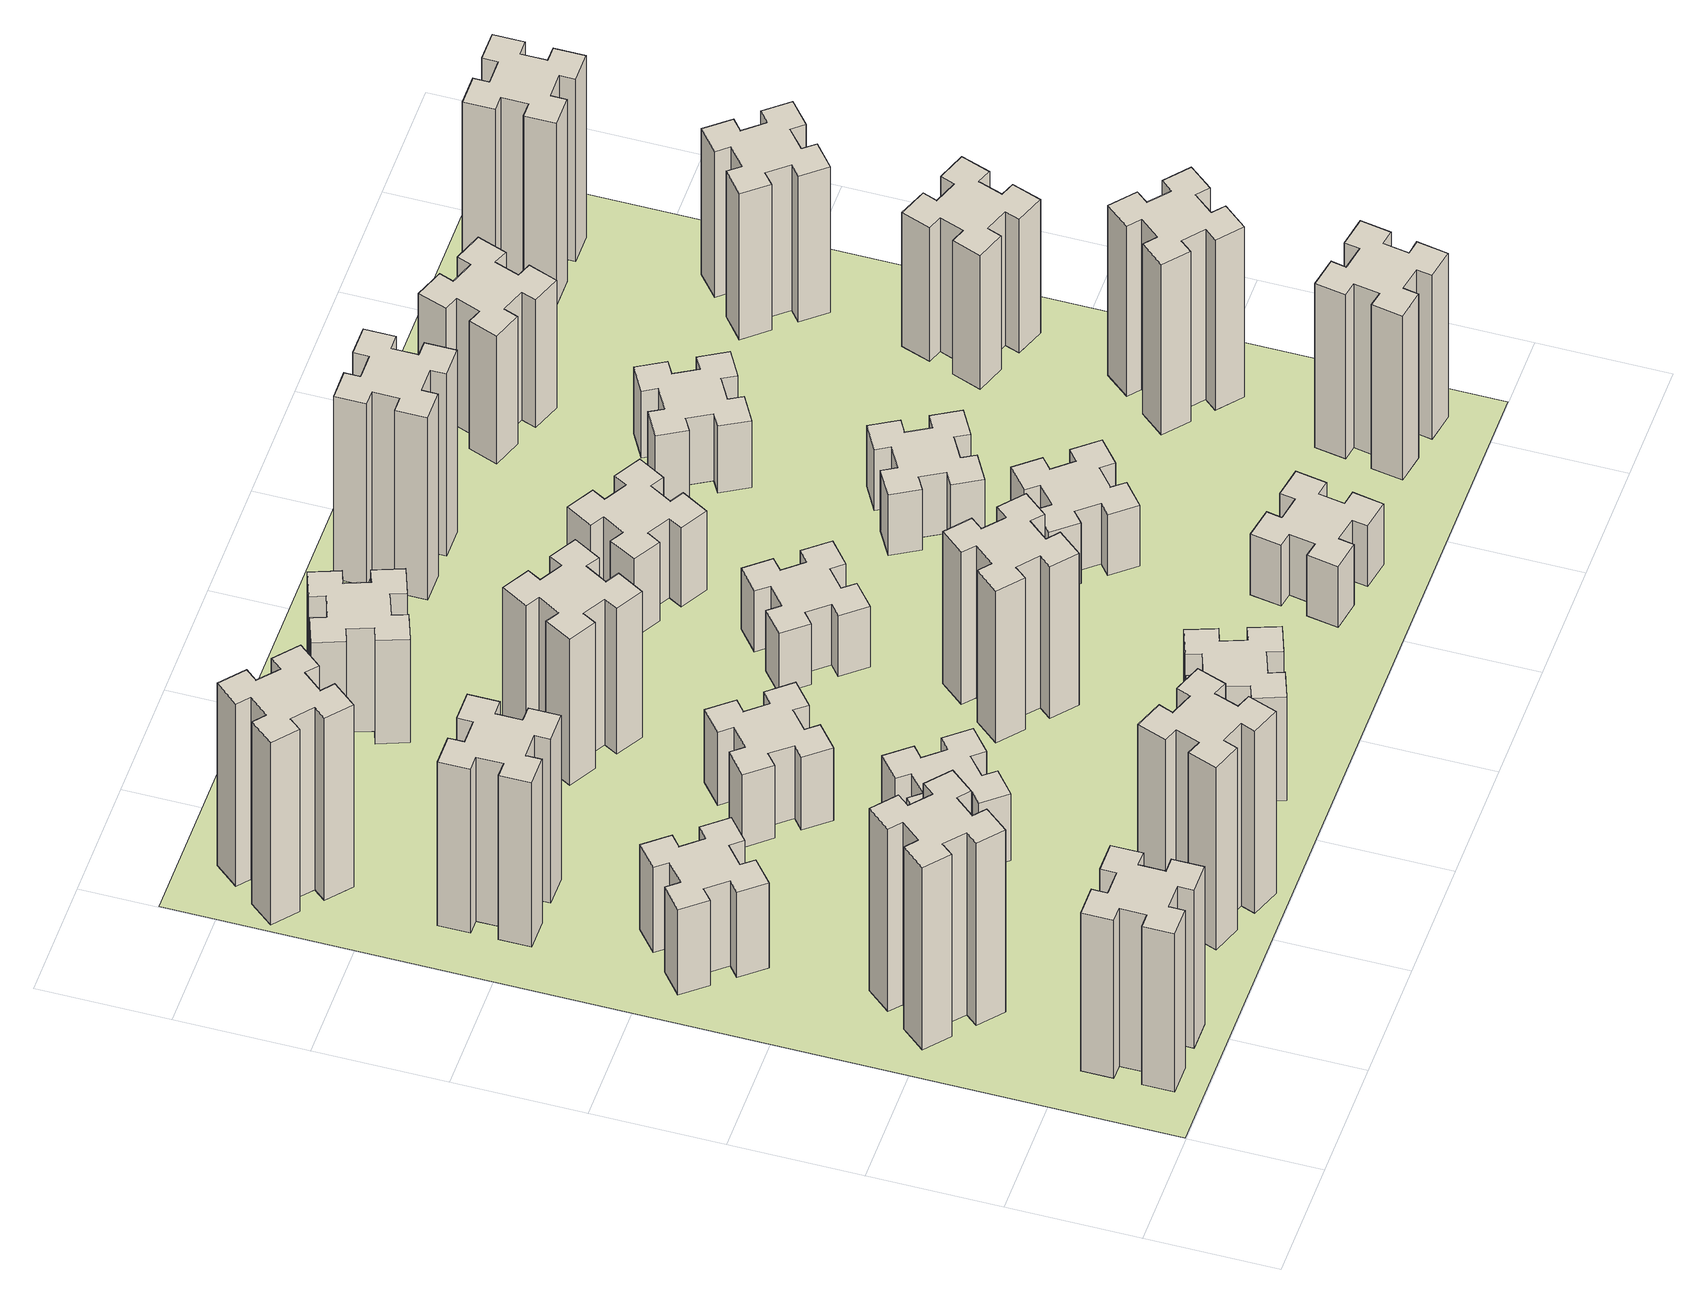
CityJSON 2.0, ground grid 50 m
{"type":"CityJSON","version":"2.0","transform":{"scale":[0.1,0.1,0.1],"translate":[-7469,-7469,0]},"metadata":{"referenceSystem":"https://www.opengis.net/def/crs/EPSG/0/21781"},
"CityObjects":{
"building1":{"type":"Building","attributes":{"class":"1000","function":"1000","usage":"1000","yearOfConstruction":2016,"roofType":"1000","measuredHeight":78,"storeysAboveGround":30,"storeysBelowGround":0},"geometry":[{"type":"Solid","lod":"1","boundaries":[[[[0,1,2,3,4,5,6,7,8,9,10,11,12,13,14,15,16,17,18,19]],[[17,16,20,21]],[[16,15,22,20]],[[15,14,23,22]],[[14,13,24,23]],[[13,12,25,24]],[[12,11,26,25]],[[11,10,27,26]],[[10,9,28,27]],[[9,8,29,28]],[[8,7,30,29]],[[7,6,31,30]],[[6,5,32,31]],[[5,4,33,32]],[[4,3,34,33]],[[3,2,35,34]],[[2,1,36,35]],[[1,0,37,36]],[[0,19,38,37]],[[19,18,39,38]],[[18,17,21,39]],[[24,25,26,27,28,29,30,31,32,33,34,35,36,37,38,39,21,20,22,23]]]]}]},
"building2":{"type":"Building","attributes":{"class":"1000","function":"1000","usage":"1000","yearOfConstruction":2016,"roofType":"1000","measuredHeight":90,"storeysAboveGround":30,"storeysBelowGround":0},"geometry":[{"type":"Solid","lod":"1","boundaries":[[[[40,41,42,43,44,45,46,47,48,49,50,51,52,53,54,55,56,57,58,59]],[[57,56,60,61]],[[56,55,62,60]],[[55,54,63,62]],[[54,53,64,63]],[[53,52,65,64]],[[52,51,66,65]],[[51,50,67,66]],[[50,49,68,67]],[[49,48,69,68]],[[48,47,70,69]],[[47,46,71,70]],[[46,45,72,71]],[[45,44,73,72]],[[44,43,74,73]],[[43,42,75,74]],[[42,41,76,75]],[[41,40,77,76]],[[40,59,78,77]],[[59,58,79,78]],[[58,57,61,79]],[[64,65,66,67,68,69,70,71,72,73,74,75,76,77,78,79,61,60,62,63]]]]}]},
"building3":{"type":"Building","attributes":{"class":"1000","function":"1000","usage":"1000","yearOfConstruction":2016,"roofType":"1000","measuredHeight":42,"storeysAboveGround":30,"storeysBelowGround":0},"geometry":[{"type":"Solid","lod":"1","boundaries":[[[[80,81,82,83,84,85,86,87,88,89,90,91,92,93,94,95,96,97,98,99]],[[97,96,100,101]],[[96,95,102,100]],[[95,94,103,102]],[[94,93,104,103]],[[93,92,105,104]],[[92,91,106,105]],[[91,90,107,106]],[[90,89,108,107]],[[89,88,109,108]],[[88,87,110,109]],[[87,86,111,110]],[[86,85,112,111]],[[85,84,113,112]],[[84,83,114,113]],[[83,82,115,114]],[[82,81,116,115]],[[81,80,117,116]],[[80,99,118,117]],[[99,98,119,118]],[[98,97,101,119]],[[104,105,106,107,108,109,110,111,112,113,114,115,116,117,118,119,101,100,102,103]]]]}]},
"building4":{"type":"Building","attributes":{"class":"1000","function":"1000","usage":"1000","yearOfConstruction":2016,"roofType":"1000","measuredHeight":81,"storeysAboveGround":30,"storeysBelowGround":0},"geometry":[{"type":"Solid","lod":"1","boundaries":[[[[120,121,122,123,124,125,126,127,128,129,130,131,132,133,134,135,136,137,138,139]],[[137,136,140,141]],[[136,135,142,140]],[[135,134,143,142]],[[134,133,144,143]],[[133,132,145,144]],[[132,131,146,145]],[[131,130,147,146]],[[130,129,148,147]],[[129,128,149,148]],[[128,127,150,149]],[[127,126,151,150]],[[126,125,152,151]],[[125,124,153,152]],[[124,123,154,153]],[[123,122,155,154]],[[122,121,156,155]],[[121,120,157,156]],[[120,139,158,157]],[[139,138,159,158]],[[138,137,141,159]],[[144,145,146,147,148,149,150,151,152,153,154,155,156,157,158,159,141,140,142,143]]]]}]},
"building5":{"type":"Building","attributes":{"class":"1000","function":"1000","usage":"1000","yearOfConstruction":2016,"roofType":"1000","measuredHeight":90,"storeysAboveGround":30,"storeysBelowGround":0},"geometry":[{"type":"Solid","lod":"1","boundaries":[[[[160,161,162,163,164,165,166,167,168,169,170,171,172,173,174,175,176,177,178,179]],[[177,176,180,181]],[[176,175,182,180]],[[175,174,183,182]],[[174,173,184,183]],[[173,172,185,184]],[[172,171,186,185]],[[171,170,187,186]],[[170,169,188,187]],[[169,168,189,188]],[[168,167,190,189]],[[167,166,191,190]],[[166,165,192,191]],[[165,164,193,192]],[[164,163,194,193]],[[163,162,195,194]],[[162,161,196,195]],[[161,160,197,196]],[[160,179,198,197]],[[179,178,199,198]],[[178,177,181,199]],[[184,185,186,187,188,189,190,191,192,193,194,195,196,197,198,199,181,180,182,183]]]]}]},
"building6":{"type":"Building","attributes":{"class":"1000","function":"1000","usage":"1000","yearOfConstruction":2016,"roofType":"1000","measuredHeight":90,"storeysAboveGround":30,"storeysBelowGround":0},"geometry":[{"type":"Solid","lod":"1","boundaries":[[[[200,201,202,203,204,205,206,207,208,209,210,211,212,213,214,215,216,217,218,219]],[[217,216,220,221]],[[216,215,222,220]],[[215,214,223,222]],[[214,213,224,223]],[[213,212,225,224]],[[212,211,226,225]],[[211,210,227,226]],[[210,209,228,227]],[[209,208,229,228]],[[208,207,230,229]],[[207,206,231,230]],[[206,205,232,231]],[[205,204,233,232]],[[204,203,234,233]],[[203,202,235,234]],[[202,201,236,235]],[[201,200,237,236]],[[200,219,238,237]],[[219,218,239,238]],[[218,217,221,239]],[[224,225,226,227,228,229,230,231,232,233,234,235,236,237,238,239,221,220,222,223]]]]}]},
"building7":{"type":"Building","attributes":{"class":"1000","function":"1000","usage":"1000","yearOfConstruction":2016,"roofType":"1000","measuredHeight":33,"storeysAboveGround":30,"storeysBelowGround":0},"geometry":[{"type":"Solid","lod":"1","boundaries":[[[[240,241,242,243,244,245,246,247,248,249,250,251,252,253,254,255,256,257,258,259]],[[257,256,260,261]],[[256,255,262,260]],[[255,254,263,262]],[[254,253,264,263]],[[253,252,265,264]],[[252,251,266,265]],[[251,250,267,266]],[[250,249,268,267]],[[249,248,269,268]],[[248,247,270,269]],[[247,246,271,270]],[[246,245,272,271]],[[245,244,273,272]],[[244,243,274,273]],[[243,242,275,274]],[[242,241,276,275]],[[241,240,277,276]],[[240,259,278,277]],[[259,258,279,278]],[[258,257,261,279]],[[264,265,266,267,268,269,270,271,272,273,274,275,276,277,278,279,261,260,262,263]]]]}]},
"building8":{"type":"Building","attributes":{"class":"1000","function":"1000","usage":"1000","yearOfConstruction":2016,"roofType":"1000","measuredHeight":36,"storeysAboveGround":30,"storeysBelowGround":0},"geometry":[{"type":"Solid","lod":"1","boundaries":[[[[280,281,282,283,284,285,286,287,288,289,290,291,292,293,294,295,296,297,298,299]],[[297,296,300,301]],[[296,295,302,300]],[[295,294,303,302]],[[294,293,304,303]],[[293,292,305,304]],[[292,291,306,305]],[[291,290,307,306]],[[290,289,308,307]],[[289,288,309,308]],[[288,287,310,309]],[[287,286,311,310]],[[286,285,312,311]],[[285,284,313,312]],[[284,283,314,313]],[[283,282,315,314]],[[282,281,316,315]],[[281,280,317,316]],[[280,299,318,317]],[[299,298,319,318]],[[298,297,301,319]],[[304,305,306,307,308,309,310,311,312,313,314,315,316,317,318,319,301,300,302,303]]]]}]},
"building9":{"type":"Building","attributes":{"class":"1000","function":"1000","usage":"1000","yearOfConstruction":2016,"roofType":"1000","measuredHeight":51,"storeysAboveGround":30,"storeysBelowGround":0},"geometry":[{"type":"Solid","lod":"1","boundaries":[[[[320,321,322,323,324,325,326,327,328,329,330,331,332,333,334,335,336,337,338,339]],[[337,336,340,341]],[[336,335,342,340]],[[335,334,343,342]],[[334,333,344,343]],[[333,332,345,344]],[[332,331,346,345]],[[331,330,347,346]],[[330,329,348,347]],[[329,328,349,348]],[[328,327,350,349]],[[327,326,351,350]],[[326,325,352,351]],[[325,324,353,352]],[[324,323,354,353]],[[323,322,355,354]],[[322,321,356,355]],[[321,320,357,356]],[[320,339,358,357]],[[339,338,359,358]],[[338,337,341,359]],[[344,345,346,347,348,349,350,351,352,353,354,355,356,357,358,359,341,340,342,343]]]]}]},
"building10":{"type":"Building","attributes":{"class":"1000","function":"1000","usage":"1000","yearOfConstruction":2016,"roofType":"1000","measuredHeight":72,"storeysAboveGround":30,"storeysBelowGround":0},"geometry":[{"type":"Solid","lod":"1","boundaries":[[[[360,361,362,363,364,365,366,367,368,369,370,371,372,373,374,375,376,377,378,379]],[[377,376,380,381]],[[376,375,382,380]],[[375,374,383,382]],[[374,373,384,383]],[[373,372,385,384]],[[372,371,386,385]],[[371,370,387,386]],[[370,369,388,387]],[[369,368,389,388]],[[368,367,390,389]],[[367,366,391,390]],[[366,365,392,391]],[[365,364,393,392]],[[364,363,394,393]],[[363,362,395,394]],[[362,361,396,395]],[[361,360,397,396]],[[360,379,398,397]],[[379,378,399,398]],[[378,377,381,399]],[[384,385,386,387,388,389,390,391,392,393,394,395,396,397,398,399,381,380,382,383]]]]}]},
"building11":{"type":"Building","attributes":{"class":"1000","function":"1000","usage":"1000","yearOfConstruction":2016,"roofType":"1000","measuredHeight":51,"storeysAboveGround":30,"storeysBelowGround":0},"geometry":[{"type":"Solid","lod":"1","boundaries":[[[[400,401,402,403,404,405,406,407,408,409,410,411,412,413,414,415,416,417,418,419]],[[417,416,420,421]],[[416,415,422,420]],[[415,414,423,422]],[[414,413,424,423]],[[413,412,425,424]],[[412,411,426,425]],[[411,410,427,426]],[[410,409,428,427]],[[409,408,429,428]],[[408,407,430,429]],[[407,406,431,430]],[[406,405,432,431]],[[405,404,433,432]],[[404,403,434,433]],[[403,402,435,434]],[[402,401,436,435]],[[401,400,437,436]],[[400,419,438,437]],[[419,418,439,438]],[[418,417,421,439]],[[424,425,426,427,428,429,430,431,432,433,434,435,436,437,438,439,421,420,422,423]]]]}]},
"building12":{"type":"Building","attributes":{"class":"1000","function":"1000","usage":"1000","yearOfConstruction":2016,"roofType":"1000","measuredHeight":75,"storeysAboveGround":30,"storeysBelowGround":0},"geometry":[{"type":"Solid","lod":"1","boundaries":[[[[440,441,442,443,444,445,446,447,448,449,450,451,452,453,454,455,456,457,458,459]],[[457,456,460,461]],[[456,455,462,460]],[[455,454,463,462]],[[454,453,464,463]],[[453,452,465,464]],[[452,451,466,465]],[[451,450,467,466]],[[450,449,468,467]],[[449,448,469,468]],[[448,447,470,469]],[[447,446,471,470]],[[446,445,472,471]],[[445,444,473,472]],[[444,443,474,473]],[[443,442,475,474]],[[442,441,476,475]],[[441,440,477,476]],[[440,459,478,477]],[[459,458,479,478]],[[458,457,461,479]],[[464,465,466,467,468,469,470,471,472,473,474,475,476,477,478,479,461,460,462,463]]]]}]},
"building13":{"type":"Building","attributes":{"class":"1000","function":"1000","usage":"1000","yearOfConstruction":2016,"roofType":"1000","measuredHeight":30,"storeysAboveGround":30,"storeysBelowGround":0},"geometry":[{"type":"Solid","lod":"1","boundaries":[[[[480,481,482,483,484,485,486,487,488,489,490,491,492,493,494,495,496,497,498,499]],[[497,496,500,501]],[[496,495,502,500]],[[495,494,503,502]],[[494,493,504,503]],[[493,492,505,504]],[[492,491,506,505]],[[491,490,507,506]],[[490,489,508,507]],[[489,488,509,508]],[[488,487,510,509]],[[487,486,511,510]],[[486,485,512,511]],[[485,484,513,512]],[[484,483,514,513]],[[483,482,515,514]],[[482,481,516,515]],[[481,480,517,516]],[[480,499,518,517]],[[499,498,519,518]],[[498,497,501,519]],[[504,505,506,507,508,509,510,511,512,513,514,515,516,517,518,519,501,500,502,503]]]]}]},
"building14":{"type":"Building","attributes":{"class":"1000","function":"1000","usage":"1000","yearOfConstruction":2016,"roofType":"1000","measuredHeight":39,"storeysAboveGround":30,"storeysBelowGround":0},"geometry":[{"type":"Solid","lod":"1","boundaries":[[[[520,521,522,523,524,525,526,527,528,529,530,531,532,533,534,535,536,537,538,539]],[[537,536,540,541]],[[536,535,542,540]],[[535,534,543,542]],[[534,533,544,543]],[[533,532,545,544]],[[532,531,546,545]],[[531,530,547,546]],[[530,529,548,547]],[[529,528,549,548]],[[528,527,550,549]],[[527,526,551,550]],[[526,525,552,551]],[[525,524,553,552]],[[524,523,554,553]],[[523,522,555,554]],[[522,521,556,555]],[[521,520,557,556]],[[520,539,558,557]],[[539,538,559,558]],[[538,537,541,559]],[[544,545,546,547,548,549,550,551,552,553,554,555,556,557,558,559,541,540,542,543]]]]}]},
"building15":{"type":"Building","attributes":{"class":"1000","function":"1000","usage":"1000","yearOfConstruction":2016,"roofType":"1000","measuredHeight":30,"storeysAboveGround":30,"storeysBelowGround":0},"geometry":[{"type":"Solid","lod":"1","boundaries":[[[[560,561,562,563,564,565,566,567,568,569,570,571,572,573,574,575,576,577,578,579]],[[577,576,580,581]],[[576,575,582,580]],[[575,574,583,582]],[[574,573,584,583]],[[573,572,585,584]],[[572,571,586,585]],[[571,570,587,586]],[[570,569,588,587]],[[569,568,589,588]],[[568,567,590,589]],[[567,566,591,590]],[[566,565,592,591]],[[565,564,593,592]],[[564,563,594,593]],[[563,562,595,594]],[[562,561,596,595]],[[561,560,597,596]],[[560,579,598,597]],[[579,578,599,598]],[[578,577,581,599]],[[584,585,586,587,588,589,590,591,592,593,594,595,596,597,598,599,581,580,582,583]]]]}]},
"building16":{"type":"Building","attributes":{"class":"1000","function":"1000","usage":"1000","yearOfConstruction":2016,"roofType":"1000","measuredHeight":90,"storeysAboveGround":30,"storeysBelowGround":0},"geometry":[{"type":"Solid","lod":"1","boundaries":[[[[600,601,602,603,604,605,606,607,608,609,610,611,612,613,614,615,616,617,618,619]],[[617,616,620,621]],[[616,615,622,620]],[[615,614,623,622]],[[614,613,624,623]],[[613,612,625,624]],[[612,611,626,625]],[[611,610,627,626]],[[610,609,628,627]],[[609,608,629,628]],[[608,607,630,629]],[[607,606,631,630]],[[606,605,632,631]],[[605,604,633,632]],[[604,603,634,633]],[[603,602,635,634]],[[602,601,636,635]],[[601,600,637,636]],[[600,619,638,637]],[[619,618,639,638]],[[618,617,621,639]],[[624,625,626,627,628,629,630,631,632,633,634,635,636,637,638,639,621,620,622,623]]]]}]},
"building17":{"type":"Building","attributes":{"class":"1000","function":"1000","usage":"1000","yearOfConstruction":2016,"roofType":"1000","measuredHeight":30,"storeysAboveGround":30,"storeysBelowGround":0},"geometry":[{"type":"Solid","lod":"1","boundaries":[[[[640,641,642,643,644,645,646,647,648,649,650,651,652,653,654,655,656,657,658,659]],[[657,656,660,661]],[[656,655,662,660]],[[655,654,663,662]],[[654,653,664,663]],[[653,652,665,664]],[[652,651,666,665]],[[651,650,667,666]],[[650,649,668,667]],[[649,648,669,668]],[[648,647,670,669]],[[647,646,671,670]],[[646,645,672,671]],[[645,644,673,672]],[[644,643,674,673]],[[643,642,675,674]],[[642,641,676,675]],[[641,640,677,676]],[[640,659,678,677]],[[659,658,679,678]],[[658,657,661,679]],[[664,665,666,667,668,669,670,671,672,673,674,675,676,677,678,679,661,660,662,663]]]]}]},
"building18":{"type":"Building","attributes":{"class":"1000","function":"1000","usage":"1000","yearOfConstruction":2016,"roofType":"1000","measuredHeight":30,"storeysAboveGround":30,"storeysBelowGround":0},"geometry":[{"type":"Solid","lod":"1","boundaries":[[[[680,681,682,683,684,685,686,687,688,689,690,691,692,693,694,695,696,697,698,699]],[[697,696,700,701]],[[696,695,702,700]],[[695,694,703,702]],[[694,693,704,703]],[[693,692,705,704]],[[692,691,706,705]],[[691,690,707,706]],[[690,689,708,707]],[[689,688,709,708]],[[688,687,710,709]],[[687,686,711,710]],[[686,685,712,711]],[[685,684,713,712]],[[684,683,714,713]],[[683,682,715,714]],[[682,681,716,715]],[[681,680,717,716]],[[680,699,718,717]],[[699,698,719,718]],[[698,697,701,719]],[[704,705,706,707,708,709,710,711,712,713,714,715,716,717,718,719,701,700,702,703]]]]}]},
"building19":{"type":"Building","attributes":{"class":"1000","function":"1000","usage":"1000","yearOfConstruction":2016,"roofType":"1000","measuredHeight":33,"storeysAboveGround":30,"storeysBelowGround":0},"geometry":[{"type":"Solid","lod":"1","boundaries":[[[[720,721,722,723,724,725,726,727,728,729,730,731,732,733,734,735,736,737,738,739]],[[737,736,740,741]],[[736,735,742,740]],[[735,734,743,742]],[[734,733,744,743]],[[733,732,745,744]],[[732,731,746,745]],[[731,730,747,746]],[[730,729,748,747]],[[729,728,749,748]],[[728,727,750,749]],[[727,726,751,750]],[[726,725,752,751]],[[725,724,753,752]],[[724,723,754,753]],[[723,722,755,754]],[[722,721,756,755]],[[721,720,757,756]],[[720,739,758,757]],[[739,738,759,758]],[[738,737,741,759]],[[744,745,746,747,748,749,750,751,752,753,754,755,756,757,758,759,741,740,742,743]]]]}]},
"building20":{"type":"Building","attributes":{"class":"1000","function":"1000","usage":"1000","yearOfConstruction":2016,"roofType":"1000","measuredHeight":81,"storeysAboveGround":30,"storeysBelowGround":0},"geometry":[{"type":"Solid","lod":"1","boundaries":[[[[760,761,762,763,764,765,766,767,768,769,770,771,772,773,774,775,776,777,778,779]],[[777,776,780,781]],[[776,775,782,780]],[[775,774,783,782]],[[774,773,784,783]],[[773,772,785,784]],[[772,771,786,785]],[[771,770,787,786]],[[770,769,788,787]],[[769,768,789,788]],[[768,767,790,789]],[[767,766,791,790]],[[766,765,792,791]],[[765,764,793,792]],[[764,763,794,793]],[[763,762,795,794]],[[762,761,796,795]],[[761,760,797,796]],[[760,779,798,797]],[[779,778,799,798]],[[778,777,781,799]],[[784,785,786,787,788,789,790,791,792,793,794,795,796,797,798,799,781,780,782,783]]]]}]},
"building21":{"type":"Building","attributes":{"class":"1000","function":"1000","usage":"1000","yearOfConstruction":2016,"roofType":"1000","measuredHeight":63,"storeysAboveGround":30,"storeysBelowGround":0},"geometry":[{"type":"Solid","lod":"1","boundaries":[[[[800,801,802,803,804,805,806,807,808,809,810,811,812,813,814,815,816,817,818,819]],[[817,816,820,821]],[[816,815,822,820]],[[815,814,823,822]],[[814,813,824,823]],[[813,812,825,824]],[[812,811,826,825]],[[811,810,827,826]],[[810,809,828,827]],[[809,808,829,828]],[[808,807,830,829]],[[807,806,831,830]],[[806,805,832,831]],[[805,804,833,832]],[[804,803,834,833]],[[803,802,835,834]],[[802,801,836,835]],[[801,800,837,836]],[[800,819,838,837]],[[819,818,839,838]],[[818,817,821,839]],[[824,825,826,827,828,829,830,831,832,833,834,835,836,837,838,839,821,820,822,823]]]]}]},
"building22":{"type":"Building","attributes":{"class":"1000","function":"1000","usage":"1000","yearOfConstruction":2016,"roofType":"1000","measuredHeight":84,"storeysAboveGround":30,"storeysBelowGround":0},"geometry":[{"type":"Solid","lod":"1","boundaries":[[[[840,841,842,843,844,845,846,847,848,849,850,851,852,853,854,855,856,857,858,859]],[[857,856,860,861]],[[856,855,862,860]],[[855,854,863,862]],[[854,853,864,863]],[[853,852,865,864]],[[852,851,866,865]],[[851,850,867,866]],[[850,849,868,867]],[[849,848,869,868]],[[848,847,870,869]],[[847,846,871,870]],[[846,845,872,871]],[[845,844,873,872]],[[844,843,874,873]],[[843,842,875,874]],[[842,841,876,875]],[[841,840,877,876]],[[840,859,878,877]],[[859,858,879,878]],[[858,857,861,879]],[[864,865,866,867,868,869,870,871,872,873,874,875,876,877,878,879,861,860,862,863]]]]}]},
"building23":{"type":"Building","attributes":{"class":"1000","function":"1000","usage":"1000","yearOfConstruction":2016,"roofType":"1000","measuredHeight":66,"storeysAboveGround":30,"storeysBelowGround":0},"geometry":[{"type":"Solid","lod":"1","boundaries":[[[[880,881,882,883,884,885,886,887,888,889,890,891,892,893,894,895,896,897,898,899]],[[897,896,900,901]],[[896,895,902,900]],[[895,894,903,902]],[[894,893,904,903]],[[893,892,905,904]],[[892,891,906,905]],[[891,890,907,906]],[[890,889,908,907]],[[889,888,909,908]],[[888,887,910,909]],[[887,886,911,910]],[[886,885,912,911]],[[885,884,913,912]],[[884,883,914,913]],[[883,882,915,914]],[[882,881,916,915]],[[881,880,917,916]],[[880,899,918,917]],[[899,898,919,918]],[[898,897,901,919]],[[904,905,906,907,908,909,910,911,912,913,914,915,916,917,918,919,901,900,902,903]]]]}]},
"building24":{"type":"Building","attributes":{"class":"1000","function":"1000","usage":"1000","yearOfConstruction":2016,"roofType":"1000","measuredHeight":72,"storeysAboveGround":30,"storeysBelowGround":0},"geometry":[{"type":"Solid","lod":"1","boundaries":[[[[920,921,922,923,924,925,926,927,928,929,930,931,932,933,934,935,936,937,938,939]],[[937,936,940,941]],[[936,935,942,940]],[[935,934,943,942]],[[934,933,944,943]],[[933,932,945,944]],[[932,931,946,945]],[[931,930,947,946]],[[930,929,948,947]],[[929,928,949,948]],[[928,927,950,949]],[[927,926,951,950]],[[926,925,952,951]],[[925,924,953,952]],[[924,923,954,953]],[[923,922,955,954]],[[922,921,956,955]],[[921,920,957,956]],[[920,939,958,957]],[[939,938,959,958]],[[938,937,941,959]],[[944,945,946,947,948,949,950,951,952,953,954,955,956,957,958,959,941,940,942,943]]]]}]},
"building25":{"type":"Building","attributes":{"class":"1000","function":"1000","usage":"1000","yearOfConstruction":2016,"roofType":"1000","measuredHeight":90,"storeysAboveGround":30,"storeysBelowGround":0},"geometry":[{"type":"Solid","lod":"1","boundaries":[[[[960,961,962,963,964,965,966,967,968,969,970,971,972,973,974,975,976,977,978,979]],[[977,976,980,981]],[[976,975,982,980]],[[975,974,983,982]],[[974,973,984,983]],[[973,972,985,984]],[[972,971,986,985]],[[971,970,987,986]],[[970,969,988,987]],[[969,968,989,988]],[[968,967,990,989]],[[967,966,991,990]],[[966,965,992,991]],[[965,964,993,992]],[[964,963,994,993]],[[963,962,995,994]],[[962,961,996,995]],[[961,960,997,996]],[[960,979,998,997]],[[979,978,999,998]],[[978,977,981,999]],[[984,985,986,987,988,989,990,991,992,993,994,995,996,997,998,999,981,980,982,983]]]]}]},
"landuse1":{"type":"LandUse","attributes":{"name":"plot1","function":"1010"},"geometry":[{"type":"MultiSurface","lod":"1","boundaries":[[[1000,1001,1002,1003]]]}]}
},
"vertices":[
[265,325,0],[265,225,0],[205,225,0],[205,105,0],[325,105,0],[325,165,0],[425,165,0],[425,105,0],[545,105,0],[545,225,0],[485,225,0],[485,325,0],[545,325,0],[545,445,0],[425,445,0],[425,385,0],[325,385,0],[325,445,0],[205,445,0],[205,325,0],[325,385,780],[325,445,780],[425,385,780],[425,445,780],[545,445,780],[545,325,780],[485,325,780],[485,225,780],[545,225,780],[545,105,780],[425,105,780],[425,165,780],[325,165,780],[325,105,780],[205,105,780],[205,225,780],[265,225,780],[265,325,780],[205,325,780],[205,445,780],
[484,1067,0],[408,1132,0],[446,1178,0],[354,1255,0],[277,1163,0],[323,1124,0],[259,1048,0],[213,1086,0],[136,994,0],[228,917,0],[266,963,0],[343,899,0],[304,853,0],[396,776,0],[473,868,0],[427,906,0],[492,983,0],[538,944,0],[615,1036,0],[523,1113,0],[492,983,900],[538,944,900],[427,906,900],[473,868,900],[396,776,900],[304,853,900],[343,899,900],[266,963,900],[228,917,900],[136,994,900],[213,1086,900],[259,1048,900],[323,1124,900],[277,1163,900],[354,1255,900],[446,1178,900],[408,1132,900],[484,1067,900],[523,1113,900],[615,1036,900],
[492,1888,0],[427,1964,0],[473,2003,0],[396,2095,0],[304,2018,0],[343,1972,0],[266,1907,0],[228,1953,0],[136,1876,0],[213,1784,0],[259,1823,0],[323,1746,0],[277,1708,0],[354,1616,0],[446,1693,0],[408,1739,0],[484,1803,0],[523,1757,0],[615,1834,0],[538,1926,0],[484,1803,420],[523,1757,420],[408,1739,420],[446,1693,420],[354,1616,420],[277,1708,420],[323,1746,420],[259,1823,420],[213,1784,420],[136,1876,420],[228,1953,420],[266,1907,420],[343,1972,420],[304,2018,420],[396,2095,420],[473,2003,420],[427,1964,420],[492,1888,420],[538,1926,420],[615,1834,420],
[485,2545,0],[485,2645,0],[545,2645,0],[545,2765,0],[425,2765,0],[425,2705,0],[325,2705,0],[325,2765,0],[205,2765,0],[205,2645,0],[265,2645,0],[265,2545,0],[205,2545,0],[205,2425,0],[325,2425,0],[325,2485,0],[425,2485,0],[425,2425,0],[545,2425,0],[545,2545,0],[425,2485,810],[425,2425,810],[325,2485,810],[325,2425,810],[205,2425,810],[205,2545,810],[265,2545,810],[265,2645,810],[205,2645,810],[205,2765,810],[325,2765,810],[325,2705,810],[425,2705,810],[425,2765,810],[545,2765,810],[545,2645,810],[485,2645,810],[485,2545,810],[545,2545,810],[545,2425,810],
[1029,360,0],[995,266,0],[939,287,0],[897,174,0],[1010,133,0],[1031,189,0],[1125,155,0],[1104,99,0],[1217,57,0],[1258,170,0],[1202,191,0],[1236,285,0],[1292,264,0],[1333,377,0],[1220,418,0],[1200,362,0],[1106,396,0],[1127,452,0],[1014,493,0],[973,380,0],[1106,396,900],[1127,452,900],[1200,362,900],[1220,418,900],[1333,377,900],[1292,264,900],[1236,285,900],[1202,191,900],[1258,170,900],[1217,57,900],[1104,99,900],[1125,155,900],[1031,189,900],[1010,133,900],[897,174,900],[939,287,900],[995,266,900],[1029,360,900],[973,380,900],[1014,493,900],
[384,3387,0],[308,3452,0],[346,3498,0],[254,3575,0],[177,3483,0],[223,3444,0],[159,3368,0],[113,3406,0],[36,3314,0],[128,3237,0],[166,3283,0],[243,3219,0],[204,3173,0],[296,3096,0],[373,3188,0],[327,3226,0],[392,3303,0],[438,3264,0],[515,3356,0],[423,3433,0],[392,3303,900],[438,3264,900],[327,3226,900],[373,3188,900],[296,3096,900],[204,3173,900],[243,3219,900],[166,3283,900],[128,3237,900],[36,3314,900],[113,3406,900],[159,3368,900],[223,3444,900],[177,3483,900],[254,3575,900],[346,3498,900],[308,3452,900],[384,3387,900],[423,3433,900],[515,3356,900],
[1083,1332,0],[1006,1267,0],[968,1313,0],[876,1236,0],[953,1144,0],[999,1183,0],[1063,1106,0],[1017,1068,0],[1094,976,0],[1186,1053,0],[1148,1099,0],[1224,1163,0],[1263,1117,0],[1355,1194,0],[1278,1286,0],[1232,1248,0],[1167,1324,0],[1213,1363,0],[1136,1455,0],[1044,1378,0],[1167,1324,330],[1213,1363,330],[1232,1248,330],[1278,1286,330],[1355,1194,330],[1263,1117,330],[1224,1163,330],[1148,1099,330],[1186,1053,330],[1094,976,330],[1017,1068,330],[1063,1106,330],[999,1183,330],[953,1144,330],[876,1236,330],[968,1313,330],[1006,1267,330],[1083,1332,330],[1044,1378,330],[1136,1455,330],
[1083,1972,0],[1006,1907,0],[968,1953,0],[876,1876,0],[953,1784,0],[999,1823,0],[1063,1746,0],[1017,1708,0],[1094,1616,0],[1186,1693,0],[1148,1739,0],[1224,1803,0],[1263,1757,0],[1355,1834,0],[1278,1926,0],[1232,1888,0],[1167,1964,0],[1213,2003,0],[1136,2095,0],[1044,2018,0],[1167,1964,360],[1213,2003,360],[1232,1888,360],[1278,1926,360],[1355,1834,360],[1263,1757,360],[1224,1803,360],[1148,1739,360],[1186,1693,360],[1094,1616,360],[1017,1708,360],[1063,1746,360],[999,1823,360],[953,1784,360],[876,1876,360],[968,1953,360],[1006,1907,360],[1083,1972,360],[1044,2018,360],[1136,2095,360],
[1765,496,0],[1671,462,0],[1650,518,0],[1537,477,0],[1579,364,0],[1635,385,0],[1669,291,0],[1613,270,0],[1654,157,0],[1767,199,0],[1746,255,0],[1840,289,0],[1860,233,0],[1973,274,0],[1932,387,0],[1876,366,0],[1842,460,0],[1898,480,0],[1857,593,0],[1744,552,0],[1842,460,510],[1898,480,510],[1876,366,510],[1932,387,510],[1973,274,510],[1860,233,510],[1840,289,510],[1746,255,510],[1767,199,510],[1654,157,510],[1613,270,510],[1669,291,510],[1635,385,510],[1579,364,510],[1537,477,510],[1650,518,510],[1671,462,510],[1765,496,510],[1744,552,510],[1857,593,510],
[1314,2666,0],[1227,2716,0],[1257,2768,0],[1153,2828,0],[1093,2724,0],[1145,2694,0],[1095,2607,0],[1043,2637,0],[983,2533,0],[1087,2473,0],[1117,2525,0],[1204,2475,0],[1174,2423,0],[1278,2363,0],[1338,2467,0],[1286,2497,0],[1336,2584,0],[1388,2554,0],[1448,2658,0],[1344,2718,0],[1336,2584,720],[1388,2554,720],[1286,2497,720],[1338,2467,720],[1278,2363,720],[1174,2423,720],[1204,2475,720],[1117,2525,720],[1087,2473,720],[983,2533,720],[1043,2637,720],[1095,2607,720],[1145,2694,720],[1093,2724,720],[1153,2828,720],[1257,2768,720],[1227,2716,720],[1314,2666,720],[1344,2718,720],[1448,2658,720],
[1125,3456,0],[1031,3422,0],[1010,3478,0],[897,3437,0],[939,3324,0],[995,3345,0],[1029,3251,0],[973,3230,0],[1014,3117,0],[1127,3159,0],[1106,3215,0],[1200,3249,0],[1220,3193,0],[1333,3234,0],[1292,3347,0],[1236,3326,0],[1202,3420,0],[1258,3440,0],[1217,3553,0],[1104,3512,0],[1202,3420,510],[1258,3440,510],[1236,3326,510],[1292,3347,510],[1333,3234,510],[1220,3193,510],[1200,3249,510],[1106,3215,510],[1127,3159,510],[1014,3117,510],[973,3230,510],[1029,3251,510],[995,3345,510],[939,3324,510],[897,3437,510],[1010,3478,510],[1031,3422,510],[1125,3456,510],[1104,3512,510],[1217,3553,510],
[1803,1324,0],[1739,1248,0],[1693,1286,0],[1616,1194,0],[1708,1117,0],[1746,1163,0],[1823,1099,0],[1784,1053,0],[1876,976,0],[1953,1068,0],[1907,1106,0],[1972,1183,0],[2018,1144,0],[2095,1236,0],[2003,1313,0],[1964,1267,0],[1888,1332,0],[1926,1378,0],[1834,1455,0],[1757,1363,0],[1888,1332,750],[1926,1378,750],[1964,1267,750],[2003,1313,750],[2095,1236,750],[2018,1144,750],[1972,1183,750],[1907,1106,750],[1953,1068,750],[1876,976,750],[1784,1053,750],[1823,1099,750],[1746,1163,750],[1708,1117,750],[1616,1194,750],[1693,1286,750],[1739,1248,750],[1803,1324,750],[1757,1363,750],[1834,1455,750],
[1972,1988,0],[1907,2064,0],[1953,2103,0],[1876,2195,0],[1784,2118,0],[1823,2072,0],[1746,2007,0],[1708,2053,0],[1616,1976,0],[1693,1884,0],[1739,1923,0],[1803,1846,0],[1757,1808,0],[1834,1716,0],[1926,1793,0],[1888,1839,0],[1964,1903,0],[2003,1857,0],[2095,1934,0],[2018,2026,0],[1964,1903,300],[2003,1857,300],[1888,1839,300],[1926,1793,300],[1834,1716,300],[1757,1808,300],[1803,1846,300],[1739,1923,300],[1693,1884,300],[1616,1976,300],[1708,2053,300],[1746,2007,300],[1823,2072,300],[1784,2118,300],[1876,2195,300],[1953,2103,300],[1907,2064,300],[1972,1988,300],[2018,2026,300],[2095,1934,300],
[2026,2497,0],[2076,2584,0],[2128,2554,0],[2188,2658,0],[2084,2718,0],[2054,2666,0],[1967,2716,0],[1997,2768,0],[1893,2828,0],[1833,2724,0],[1885,2694,0],[1835,2607,0],[1783,2637,0],[1723,2533,0],[1827,2473,0],[1857,2525,0],[1944,2475,0],[1914,2423,0],[2018,2363,0],[2078,2467,0],[1944,2475,390],[1914,2423,390],[1857,2525,390],[1827,2473,390],[1723,2533,390],[1783,2637,390],[1835,2607,390],[1885,2694,390],[1833,2724,390],[1893,2828,390],[1997,2768,390],[1967,2716,390],[2054,2666,390],[2084,2718,390],[2188,2658,390],[2128,2554,390],[2076,2584,390],[2026,2497,390],[2078,2467,390],[2018,2363,390],
[2596,444,0],[2578,345,0],[2519,356,0],[2498,237,0],[2617,217,0],[2627,276,0],[2725,258,0],[2715,199,0],[2833,178,0],[2854,297,0],[2795,307,0],[2812,405,0],[2871,395,0],[2892,513,0],[2774,534,0],[2764,475,0],[2665,492,0],[2676,551,0],[2557,572,0],[2537,454,0],[2665,492,300],[2676,551,300],[2764,475,300],[2774,534,300],[2892,513,300],[2871,395,300],[2812,405,300],[2795,307,300],[2854,297,300],[2833,178,300],[2715,199,300],[2725,258,300],[2627,276,300],[2617,217,300],[2498,237,300],[2519,356,300],[2578,345,300],[2596,444,300],[2537,454,300],[2557,572,300],
[1745,3485,0],[1745,3385,0],[1685,3385,0],[1685,3265,0],[1805,3265,0],[1805,3325,0],[1905,3325,0],[1905,3265,0],[2025,3265,0],[2025,3385,0],[1965,3385,0],[1965,3485,0],[2025,3485,0],[2025,3605,0],[1905,3605,0],[1905,3545,0],[1805,3545,0],[1805,3605,0],[1685,3605,0],[1685,3485,0],[1805,3545,900],[1805,3605,900],[1905,3545,900],[1905,3605,900],[2025,3605,900],[2025,3485,900],[1965,3485,900],[1965,3385,900],[2025,3385,900],[2025,3265,900],[1905,3265,900],[1905,3325,900],[1805,3325,900],[1805,3265,900],[1685,3265,900],[1685,3385,900],[1745,3385,900],[1745,3485,900],[1685,3485,900],[1685,3605,900],
[2563,1332,0],[2486,1267,0],[2448,1313,0],[2356,1236,0],[2433,1144,0],[2479,1183,0],[2543,1106,0],[2497,1068,0],[2574,976,0],[2666,1053,0],[2628,1099,0],[2704,1163,0],[2743,1117,0],[2835,1194,0],[2758,1286,0],[2712,1248,0],[2647,1324,0],[2693,1363,0],[2616,1455,0],[2524,1378,0],[2647,1324,300],[2693,1363,300],[2712,1248,300],[2758,1286,300],[2835,1194,300],[2743,1117,300],[2704,1163,300],[2628,1099,300],[2666,1053,300],[2574,976,300],[2497,1068,300],[2543,1106,300],[2479,1183,300],[2433,1144,300],[2356,1236,300],[2448,1313,300],[2486,1267,300],[2563,1332,300],[2524,1378,300],[2616,1455,300],
[2475,1744,0],[2525,1657,0],[2473,1627,0],[2533,1523,0],[2637,1583,0],[2607,1635,0],[2694,1685,0],[2724,1633,0],[2828,1693,0],[2768,1797,0],[2716,1767,0],[2666,1854,0],[2718,1884,0],[2658,1988,0],[2554,1928,0],[2584,1876,0],[2497,1826,0],[2467,1878,0],[2363,1818,0],[2423,1714,0],[2497,1826,300],[2467,1878,300],[2584,1876,300],[2554,1928,300],[2658,1988,300],[2718,1884,300],[2666,1854,300],[2716,1767,300],[2768,1797,300],[2828,1693,300],[2724,1633,300],[2694,1685,300],[2607,1635,300],[2637,1583,300],[2533,1523,300],[2473,1627,300],[2525,1657,300],[2475,1744,300],[2423,1714,300],[2363,1818,300],
[2475,2584,0],[2525,2497,0],[2473,2467,0],[2533,2363,0],[2637,2423,0],[2607,2475,0],[2694,2525,0],[2724,2473,0],[2828,2533,0],[2768,2637,0],[2716,2607,0],[2666,2694,0],[2718,2724,0],[2658,2828,0],[2554,2768,0],[2584,2716,0],[2497,2666,0],[2467,2718,0],[2363,2658,0],[2423,2554,0],[2497,2666,330],[2467,2718,330],[2584,2716,330],[2554,2768,330],[2658,2828,330],[2718,2724,330],[2666,2694,330],[2716,2607,330],[2768,2637,330],[2828,2533,330],[2724,2473,330],[2694,2525,330],[2607,2475,330],[2637,2423,330],[2533,2363,330],[2473,2467,330],[2525,2497,330],[2475,2584,330],[2423,2554,330],[2363,2658,330],
[3504,475,0],[3405,492,0],[3416,551,0],[3297,572,0],[3277,454,0],[3336,444,0],[3318,345,0],[3259,356,0],[3238,237,0],[3357,217,0],[3367,276,0],[3465,258,0],[3455,199,0],[3573,178,0],[3594,297,0],[3535,307,0],[3552,405,0],[3611,395,0],[3632,513,0],[3514,534,0],[3552,405,810],[3611,395,810],[3535,307,810],[3594,297,810],[3573,178,810],[3455,199,810],[3465,258,810],[3367,276,810],[3357,217,810],[3238,237,810],[3259,356,810],[3318,345,810],[3336,444,810],[3277,454,810],[3297,572,810],[3416,551,810],[3405,492,810],[3504,475,810],[3514,534,810],[3632,513,810],
[2511,3249,0],[2605,3215,0],[2584,3159,0],[2697,3117,0],[2738,3230,0],[2682,3251,0],[2716,3345,0],[2772,3324,0],[2813,3437,0],[2700,3478,0],[2680,3422,0],[2586,3456,0],[2607,3512,0],[2494,3553,0],[2453,3440,0],[2509,3420,0],[2475,3326,0],[2419,3347,0],[2377,3234,0],[2490,3193,0],[2475,3326,630],[2419,3347,630],[2509,3420,630],[2453,3440,630],[2494,3553,630],[2607,3512,630],[2586,3456,630],[2680,3422,630],[2700,3478,630],[2813,3437,630],[2772,3324,630],[2716,3345,630],[2682,3251,630],[2738,3230,630],[2697,3117,630],[2584,3159,630],[2605,3215,630],[2511,3249,630],[2490,3193,630],[2377,3234,630],
[3487,1006,0],[3552,1083,0],[3598,1044,0],[3675,1136,0],[3583,1213,0],[3544,1167,0],[3468,1232,0],[3506,1278,0],[3414,1355,0],[3337,1263,0],[3383,1224,0],[3319,1148,0],[3273,1186,0],[3196,1094,0],[3288,1017,0],[3326,1063,0],[3403,999,0],[3364,953,0],[3456,876,0],[3533,968,0],[3403,999,840],[3364,953,840],[3326,1063,840],[3288,1017,840],[3196,1094,840],[3273,1186,840],[3319,1148,840],[3383,1224,840],[3337,1263,840],[3414,1355,840],[3506,1278,840],[3468,1232,840],[3544,1167,840],[3583,1213,840],[3675,1136,840],[3598,1044,840],[3552,1083,840],[3487,1006,840],[3533,968,840],[3456,876,840],
[3520,1942,0],[3426,1976,0],[3447,2032,0],[3334,2073,0],[3293,1960,0],[3349,1940,0],[3315,1846,0],[3259,1867,0],[3217,1754,0],[3330,1713,0],[3351,1769,0],[3445,1735,0],[3424,1679,0],[3537,1637,0],[3578,1750,0],[3522,1771,0],[3556,1865,0],[3612,1844,0],[3653,1957,0],[3540,1998,0],[3556,1865,660],[3612,1844,660],[3522,1771,660],[3578,1750,660],[3537,1637,660],[3424,1679,660],[3445,1735,660],[3351,1769,660],[3330,1713,660],[3217,1754,660],[3259,1867,660],[3315,1846,660],[3349,1940,660],[3293,1960,660],[3334,2073,660],[3447,2032,660],[3426,1976,660],[3520,1942,660],[3540,1998,660],[3653,1957,660],
[3319,2563,0],[3383,2486,0],[3337,2448,0],[3414,2356,0],[3506,2433,0],[3468,2479,0],[3544,2543,0],[3583,2497,0],[3675,2574,0],[3598,2666,0],[3552,2628,0],[3487,2704,0],[3533,2743,0],[3456,2835,0],[3364,2758,0],[3403,2712,0],[3326,2647,0],[3288,2693,0],[3196,2616,0],[3273,2524,0],[3326,2647,720],[3288,2693,720],[3403,2712,720],[3364,2758,720],[3456,2835,720],[3533,2743,720],[3487,2704,720],[3552,2628,720],[3598,2666,720],[3675,2574,720],[3583,2497,720],[3544,2543,720],[3468,2479,720],[3506,2433,720],[3414,2356,720],[3337,2448,720],[3383,2486,720],[3319,2563,720],[3273,2524,720],[3196,2616,720],
[3285,3325,0],[3385,3325,0],[3385,3265,0],[3505,3265,0],[3505,3385,0],[3445,3385,0],[3445,3485,0],[3505,3485,0],[3505,3605,0],[3385,3605,0],[3385,3545,0],[3285,3545,0],[3285,3605,0],[3165,3605,0],[3165,3485,0],[3225,3485,0],[3225,3385,0],[3165,3385,0],[3165,3265,0],[3285,3265,0],[3225,3385,900],[3165,3385,900],[3225,3485,900],[3165,3485,900],[3165,3605,900],[3285,3605,900],[3285,3545,900],[3385,3545,900],[3385,3605,900],[3505,3605,900],[3505,3485,900],[3445,3485,900],[3445,3385,900],[3505,3385,900],[3505,3265,900],[3385,3265,900],[3385,3325,900],[3285,3325,900],[3285,3265,900],[3165,3265,900],
[5,3705,0],[3705,3705,0],[3705,5,0],[5,5,0]
]}
